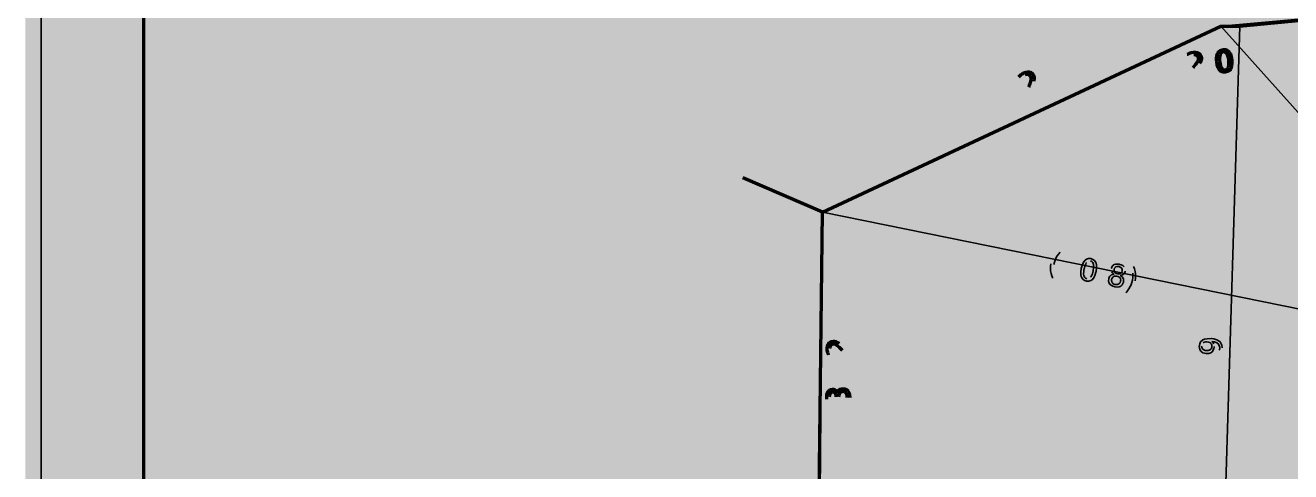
# Model space of a CAD drawing. Header units: inches. Extents: x 0 to 9.1, y 0 to 13.1.
# Drawn here: x -0.05 to 5.08, y 8.66 to 10.47 of the extents above; entities that cross this region are included whole.
import ezdxf

# ---------------------------------------------------------------- set-up
doc = ezdxf.new("R2010")
doc.units = ezdxf.units.IN
doc.header["$MEASUREMENT"] = 0
doc.layers.add('PDF_Geometry', color=7, linetype='Continuous')
doc.layers.add('PDF_Solid Fills', color=7, linetype='Continuous')

msp = doc.modelspace()

# ---------------------------------------------------------------- hatches: boundary and pattern name
at = {"layer": 'PDF_Solid Fills', "true_color": 0xffffff, "transparency": 33554559}
msp.add_hatch(color=7, dxfattribs=at).paths.add_polyline_path([(9.0917, 0.1596), (9.0917, 13.0851), (-0.0485, 13.0851), (-0.0485, 0.1596)])
at = {"layer": 'PDF_Solid Fills', "transparency": 33554559}
h = msp.add_hatch(color=5, dxfattribs=at)
h.paths.add_polyline_path([(4.6849, 10.2759), (4.7273, 10.2799), (4.7283, 10.2696), (4.6715, 10.2642), (4.6706, 10.2745)], flags=0)
h.paths.add_polyline_path([(4.6875, 10.2953, 0.007514), (4.6706, 10.2745)], flags=0)
h.paths.add_polyline_path([(4.6901, 10.3476, 0.072122), (4.6783, 10.3446)], flags=0)
h.paths.add_polyline_path([(4.6783, 10.3446, 0.045267), (4.6652, 10.3372)], flags=0)
h.paths.add_polyline_path([(4.6652, 10.3372), (4.6641, 10.3493)], flags=0)
h.paths.add_polyline_path([(4.7141, 10.3119, 0.002377), (4.7053, 10.3012)], flags=0)
h.paths.add_polyline_path([(4.6849, 10.2759, 0.003054), (4.7053, 10.3012)], flags=0)
h.paths.add_polyline_path([(4.7521, 10.2873), (4.7649, 10.2884), (4.7663, 10.2732), (4.7535, 10.2719)], flags=0)
h = msp.add_hatch(color=5, dxfattribs=at)
h.paths.add_polyline_path([(3.8403, 10.1856), (3.8327, 10.1293), (3.8606, 10.1422)], flags=0)
h.paths.add_polyline_path([(3.8329, 10.1938), (3.8467, 10.2002), (3.8715, 10.1473), (3.883, 10.1527), (3.8872, 10.1436), (3.8756, 10.1382), (3.8847, 10.119), (3.8738, 10.1139), (3.8649, 10.1331), (3.8279, 10.1159), (3.823, 10.1267)], flags=0)
h.paths.add_polyline_path([(3.9113, 10.2187), (3.9037, 10.1624), (3.9315, 10.1753)], flags=0)
h.paths.add_polyline_path([(3.9038, 10.2268), (3.9178, 10.2333), (3.9424, 10.1804), (3.954, 10.1858), (3.9583, 10.1767), (3.9467, 10.1713), (3.9557, 10.1521), (3.9447, 10.147), (3.9358, 10.1662), (3.899, 10.149), (3.894, 10.1598)], flags=0)
h.paths.add_polyline_path([(3.9789, 10.1799), (3.9904, 10.1853), (3.9971, 10.1714), (3.9854, 10.1661)], flags=0)
h.paths.add_polyline_path([(4.0258, 10.1962), (4.0645, 10.2142), (4.0688, 10.2048), (4.0172, 10.1808), (4.0128, 10.1902)], flags=0)
h.paths.add_polyline_path([(4.0128, 10.1902, 0.000702), (4.0217, 10.2155)], flags=0)
h.paths.add_polyline_path([(4.0066, 10.2655, 0.075969), (3.9964, 10.2585)], flags=0)
h.paths.add_polyline_path([(3.9964, 10.2585, 0.043269), (3.9867, 10.2473)], flags=0)
h.paths.add_polyline_path([(3.9867, 10.2473), (3.9815, 10.2584)], flags=0)
h.paths.add_polyline_path([(4.0368, 10.2268, 0.000703), (4.0412, 10.2401)], flags=0)
h.paths.add_polyline_path([(4.0258, 10.1962, 0.001448), (4.0368, 10.2268)], flags=0)
h = msp.add_hatch(color=1, dxfattribs=at)
h.paths.add_polyline_path([(3.1557, 9.8432), (3.1372, 9.7929), (3.1741, 9.7929)], flags=0)
h.paths.add_polyline_path([(3.148, 9.8566), (3.1634, 9.8566), (3.2018, 9.7557), (3.1877, 9.7557), (3.1784, 9.7817), (3.133, 9.7817), (3.1237, 9.7557), (3.1095, 9.7557)], flags=0)
h = msp.add_hatch(color=5, dxfattribs=at)
h.paths.add_polyline_path([(4.1226, 9.4969, 0.063643), (4.1211, 9.4692)], flags=0)
h.paths.add_polyline_path([(4.1211, 9.4692, 0.052393), (4.1274, 9.4398)], flags=0)
h.paths.add_polyline_path([(4.1274, 9.4398), (4.118, 9.4418)], flags=0)
h.paths.add_polyline_path([(4.1206, 9.5249, 0.066637), (4.1109, 9.4992)], flags=0)
h.paths.add_polyline_path([(4.1394, 9.5495, 0.055918), (4.1206, 9.5249)], flags=0)
h.paths.add_polyline_path([(4.1394, 9.5495), (4.1488, 9.5476)], flags=0)
h.paths.add_polyline_path([(4.1676, 9.5399), (4.2242, 9.5287), (4.2233, 9.5238), (4.1748, 9.447), (4.1623, 9.4496), (4.2079, 9.5216), (4.1655, 9.5301)], flags=0)
h.paths.add_polyline_path([(4.2714, 9.5112, 0.269369), (4.2557, 9.5049)], flags=0)
h.paths.add_polyline_path([(4.257, 9.4388, 0.26938), (4.2726, 9.4452)], flags=0)
h.paths.add_polyline_path([(4.3097, 9.4359), (4.3223, 9.4335), (4.3193, 9.4184), (4.3068, 9.4208)], flags=0)
h.paths.add_polyline_path([(4.3559, 9.4804, 0.160523), (4.3576, 9.4669)], flags=0)
h.paths.add_polyline_path([(4.4119, 9.4693, 0.209225), (4.4079, 9.4875)], flags=0)
h.paths.add_polyline_path([(4.437, 9.4904), (4.4464, 9.4884)], flags=0)
h.paths.add_polyline_path([(4.4438, 9.4055, 0.069158), (4.4533, 9.4312)], flags=0)
h.paths.add_polyline_path([(4.425, 9.3807, 0.057042), (4.4438, 9.4055)], flags=0)
h.paths.add_polyline_path([(4.425, 9.3807), (4.4154, 9.3825)], flags=0)
h.paths.add_polyline_path([(4.4433, 9.4612, 0.047722), (4.437, 9.4904)], flags=0)
h = msp.add_hatch(color=5, dxfattribs=at)
h.paths.add_polyline_path([(4.7232, 9.0968), (4.7701, 9.0646), (4.771, 9.0954)], flags=0)
h.paths.add_polyline_path([(4.7124, 9.0937), (4.7129, 9.1091), (4.7714, 9.1074), (4.7717, 9.1202), (4.7818, 9.1199), (4.7814, 9.1071), (4.8026, 9.1065), (4.8023, 9.0945), (4.781, 9.0951), (4.78, 9.0545), (4.7681, 9.0548)], flags=0)
h.paths.add_polyline_path([(4.8015, 9.1397), (4.7906, 9.14)], flags=0)
h.paths.add_polyline_path([(4.7906, 9.14, 0.034438), (4.7941, 9.1491)], flags=0)
h.paths.add_polyline_path([(4.7737, 9.164, 0.106922), (4.7712, 9.1759)], flags=0)
h.paths.add_polyline_path([(4.8046, 9.1493, 0.034678), (4.8057, 9.1585)], flags=0)
h.paths.add_polyline_path([(4.8015, 9.1397, 0.047951), (4.8046, 9.1493)], flags=0)
h.paths.add_polyline_path([(4.7284, 9.179, 0.200394), (4.7224, 9.1662)], flags=0)
h.paths.add_polyline_path([(4.7903, 9.218), (4.7907, 9.2308), (4.8061, 9.2303), (4.8057, 9.2176)], flags=0)
h.paths.add_polyline_path([(4.7287, 9.2924), (4.7757, 9.2604), (4.7766, 9.2911)], flags=0)
h.paths.add_polyline_path([(4.718, 9.2893), (4.7184, 9.3047), (4.7769, 9.3031), (4.7772, 9.3157), (4.7874, 9.3156), (4.7869, 9.3028), (4.8081, 9.3022), (4.8078, 9.2902), (4.7866, 9.2908), (4.7855, 9.2502), (4.7737, 9.2505)], flags=0)
msp.add_hatch(color=5, dxfattribs=at).paths.add_polyline_path([(4.0161, 9.1659), (4.0358, 9.1659), (4.0358, 9.2342), (4.0143, 9.2299), (4.0143, 9.241), (4.0358, 9.2453), (4.0478, 9.2453), (4.0478, 9.1659), (4.0678, 9.1659), (4.0678, 9.1556), (4.0161, 9.1556)])
h = msp.add_hatch(color=5, dxfattribs=at)
h.paths.add_polyline_path([(3.2937, 8.9464, 0.033239), (3.2949, 8.9581)], flags=0)
h.paths.add_polyline_path([(3.2903, 8.9341, 0.03584), (3.2937, 8.9464)], flags=0)
h.paths.add_polyline_path([(3.2903, 8.9341), (3.2786, 8.9343)], flags=0)
h.paths.add_polyline_path([(3.2786, 8.9343, 0.063265), (3.2831, 8.9452)], flags=0)
h.paths.add_polyline_path([(3.2831, 8.9452, 0.060894), (3.2848, 8.9578)], flags=0)
h.paths.add_polyline_path([(3.2501, 8.9604), (3.2501, 8.9501), (3.2403, 8.9501), (3.2403, 8.9611)], flags=0)
h.paths.add_polyline_path([(3.212, 8.9608, 0.036638), (3.2129, 8.9501)], flags=0)
h.paths.add_polyline_path([(3.2129, 8.9501, 0.028836), (3.2163, 8.9374)], flags=0)
h.paths.add_polyline_path([(3.2163, 8.9374), (3.2055, 8.9375)], flags=0)
h.paths.add_polyline_path([(3.2028, 8.9506, 0.023747), (3.2055, 8.9375)], flags=0)
h.paths.add_polyline_path([(3.2834, 9.0186), (3.2835, 9.0383), (3.2152, 9.0389), (3.2194, 9.0172), (3.2084, 9.0172), (3.2043, 9.0389), (3.2043, 9.0509), (3.2837, 9.0503), (3.2838, 9.0702), (3.2942, 9.0702), (3.2937, 9.0185)], flags=0)
h.paths.add_polyline_path([(3.2791, 9.0948), (3.2791, 9.1076), (3.2945, 9.1074), (3.2945, 9.0946)], flags=0)
h.paths.add_polyline_path([(3.2845, 9.1442), (3.2849, 9.1866), (3.2952, 9.1866), (3.2948, 9.1297), (3.2843, 9.1297)], flags=0)
h.paths.add_polyline_path([(3.2654, 9.1486, 0.003951), (3.2843, 9.1297)], flags=0)
h.paths.add_polyline_path([(3.2137, 9.1565, 0.067465), (3.2157, 9.1443)], flags=0)
h.paths.add_polyline_path([(3.2157, 9.1443, 0.053348), (3.2217, 9.1308)], flags=0)
h.paths.add_polyline_path([(3.2217, 9.1308), (3.2094, 9.1309)], flags=0)
h.paths.add_polyline_path([(3.2515, 9.177, 0.001603), (3.2615, 9.1671)], flags=0)
h.paths.add_polyline_path([(3.2615, 9.1671, 0.00001), (3.2845, 9.1442)], flags=0)

# ---------------------------------------------------------------- linework, layer by layer
at = {"layer": 'PDF_Geometry', "color": 250, "lineweight": 35, "true_color": 0x404040}
msp.add_lwpolyline([(9.1402, 0), (9.1402, 12.9255), (0.0154, 12.9255), (0.0154, 0.0154), (9.1402, 0.0154)], dxfattribs=at)
at = {"layer": 'PDF_Geometry', "lineweight": 70}
msp.add_lwpolyline([(0.4309, 12.51), (0.4309, 0.4309), (8.7247, 0.4309), (8.7247, 12.51)], close=True, dxfattribs=at)
at = {"layer": 'PDF_Geometry', "lineweight": 35}
msp.add_lwpolyline([(3.1852, 9.7095), (4.8009, 10.4635), (5.9857, 10.5712), (5.9857, 9.1402), (6.9398, 7.8476), (5.8011, 3.7392), (5.678, 2.7544), (3.1237, 2.3697)], close=True, dxfattribs=at)
at = {"layer": 'PDF_Geometry', "lineweight": 106}
msp.add_lwpolyline([(3.1852, 9.7095), (4.8009, 10.4635), (4.8778, 10.4635), (5.9857, 10.5712), (5.9857, 9.1402), (6.4474, 8.5247), (6.9398, 7.8476), (6.3243, 5.6164), (5.8011, 3.7392), (5.678, 2.7544), (3.1237, 2.3697), (3.1391, 5.4472), (3.1544, 5.9703), (3.1698, 8.4477)], close=True, dxfattribs=at)
at = {"layer": 'PDF_Geometry', "lineweight": 35}
for points in [[(3.1698, 8.4477), (4.8163, 8.4785), (4.8778, 10.4635)], [(3.1852, 9.7095), (5.9857, 9.1402), (4.8009, 10.4635)]]:
    msp.add_lwpolyline(points, dxfattribs=at)
at = {"layer": 'PDF_Geometry', "lineweight": 106}
msp.add_lwpolyline([(3.1852, 9.7095), (2.8621, 9.848)], dxfattribs=at)
for points in [[(4.7881, 10.3549), (4.7881, 10.3549), (4.7949, 10.3675), (4.81, 10.3689)], [(4.81, 10.3689), (4.81, 10.3689), (4.8251, 10.3703), (4.834, 10.3592)], [(4.6641, 10.3493), (4.6641, 10.3493), (4.6712, 10.3532), (4.6775, 10.3552)], [(4.6775, 10.3552), (4.6775, 10.3552), (4.6836, 10.3572), (4.6889, 10.3576)], [(4.6889, 10.3576), (4.6889, 10.3576), (4.7029, 10.359), (4.7117, 10.3529)], [(4.7035, 10.3442), (4.7035, 10.3442), (4.698, 10.3484), (4.6901, 10.3476)], [(4.7009, 10.3122), (4.7009, 10.3122), (4.7063, 10.3192), (4.7081, 10.3239)], [(4.7095, 10.333), (4.7095, 10.333), (4.7089, 10.3402), (4.7035, 10.3442)], [(4.7081, 10.3239), (4.7081, 10.3239), (4.71, 10.3287), (4.7095, 10.333)], [(4.7117, 10.3529), (4.7117, 10.3529), (4.7206, 10.3466), (4.7217, 10.3352)], [(4.7206, 10.3244), (4.7206, 10.3244), (4.7189, 10.3192), (4.7141, 10.3119)], [(4.7217, 10.3352), (4.7217, 10.3352), (4.7221, 10.3296), (4.7206, 10.3244)], [(4.7834, 10.3196), (4.7834, 10.3196), (4.7812, 10.3424), (4.7881, 10.3549)], [(4.7944, 10.2859), (4.7944, 10.2859), (4.7855, 10.2972), (4.7834, 10.3196)], [(4.7977, 10.3489), (4.7977, 10.3489), (4.7938, 10.3392), (4.7955, 10.3207)], [(4.7955, 10.3207), (4.7955, 10.3207), (4.7972, 10.3025), (4.8027, 10.2938)], [(4.8109, 10.3593), (4.8109, 10.3593), (4.8015, 10.3584), (4.7977, 10.3489)], [(4.8257, 10.3515), (4.8257, 10.3515), (4.8201, 10.3602), (4.8109, 10.3593)], [(4.8329, 10.3242), (4.8329, 10.3242), (4.8312, 10.3427), (4.8257, 10.3515)], [(4.8308, 10.2964), (4.8308, 10.2964), (4.8346, 10.3061), (4.8329, 10.3242)], [(4.834, 10.3592), (4.834, 10.3592), (4.8431, 10.3481), (4.8451, 10.3253)], [(4.8451, 10.3253), (4.8451, 10.3253), (4.8472, 10.3029), (4.8404, 10.2902)], [(3.9815, 10.2584), (3.9815, 10.2584), (3.9871, 10.2644), (3.9921, 10.2684)], [(3.9921, 10.2684), (3.9921, 10.2684), (3.9974, 10.2724), (4.0021, 10.2745)], [(4.0021, 10.2745), (4.0021, 10.2745), (4.0148, 10.2805), (4.0252, 10.2776)], [(4.0203, 10.2668), (4.0203, 10.2668), (4.0138, 10.2688), (4.0066, 10.2655)], [(4.0298, 10.2584), (4.0298, 10.2584), (4.0268, 10.2648), (4.0203, 10.2668)], [(4.0252, 10.2776), (4.0252, 10.2776), (4.0357, 10.2748), (4.0406, 10.2644)], [(4.0406, 10.2644), (4.0406, 10.2644), (4.0429, 10.2593), (4.0431, 10.2539)], [(4.6875, 10.2953), (4.6875, 10.2953), (4.6983, 10.3085), (4.7009, 10.3122)], [(4.8186, 10.2762), (4.8186, 10.2762), (4.8035, 10.2748), (4.7944, 10.2859)], [(4.8027, 10.2938), (4.8027, 10.2938), (4.8083, 10.285), (4.8177, 10.2858)], [(4.8177, 10.2858), (4.8177, 10.2858), (4.8271, 10.2867), (4.8308, 10.2964)], [(4.8404, 10.2902), (4.8404, 10.2902), (4.8337, 10.2776), (4.8186, 10.2762)], [(4.0217, 10.2155), (4.0217, 10.2155), (4.0275, 10.2315), (4.0288, 10.2358)], [(4.0288, 10.2358), (4.0288, 10.2358), (4.0314, 10.2442), (4.0315, 10.2493)], [(4.0315, 10.2493), (4.0315, 10.2493), (4.0317, 10.2544), (4.0298, 10.2584)], [(4.0431, 10.2539), (4.0431, 10.2539), (4.0432, 10.2484), (4.0412, 10.2401)], [(3.2108, 9.1786), (3.2108, 9.1786), (3.2178, 9.1868), (3.2294, 9.1866)], [(3.2294, 9.1866), (3.2294, 9.1866), (3.2349, 9.1866), (3.2398, 9.1845)], [(3.2035, 9.1563), (3.2035, 9.1563), (3.2037, 9.1703), (3.2108, 9.1786)], [(3.2049, 9.1448), (3.2049, 9.1448), (3.2035, 9.1511), (3.2035, 9.1563)], [(3.2094, 9.1309), (3.2094, 9.1309), (3.2063, 9.1383), (3.2049, 9.1448)], [(3.2183, 9.1696), (3.2183, 9.1696), (3.2137, 9.1645), (3.2137, 9.1565)], [(3.2301, 9.1745), (3.2301, 9.1745), (3.2229, 9.1745), (3.2183, 9.1696)], [(3.2391, 9.172), (3.2391, 9.172), (3.2345, 9.1743), (3.2301, 9.1745)], [(3.25, 9.1637), (3.25, 9.1637), (3.2435, 9.1697), (3.2391, 9.172)], [(3.2398, 9.1845), (3.2398, 9.1845), (3.2449, 9.1822), (3.2515, 9.177)], [(3.2654, 9.1486), (3.2654, 9.1486), (3.2534, 9.1608), (3.25, 9.1637)], [(3.2018, 8.9621), (3.2018, 8.9621), (3.202, 8.9758), (3.2083, 8.9838)], [(3.2083, 8.9838), (3.2083, 8.9838), (3.2146, 8.9918), (3.2255, 8.9917)], [(3.2255, 8.9917), (3.2255, 8.9917), (3.2329, 8.9917), (3.238, 8.9874)], [(3.238, 8.9874), (3.238, 8.9874), (3.2429, 8.9831), (3.2451, 8.9752)], [(3.2451, 8.9752), (3.2451, 8.9752), (3.2468, 8.9838), (3.2528, 8.9888)], [(3.2528, 8.9888), (3.2528, 8.9888), (3.2586, 8.9935), (3.2674, 8.9935)], [(3.2672, 8.9815), (3.2672, 8.9815), (3.2592, 8.9815), (3.2548, 8.976)], [(3.2803, 8.9754), (3.2803, 8.9754), (3.2758, 8.9814), (3.2672, 8.9815)], [(3.2674, 8.9935), (3.2674, 8.9935), (3.2808, 8.9934), (3.2878, 8.9841)], [(3.2878, 8.9841), (3.2878, 8.9841), (3.2951, 8.9749), (3.2949, 8.9581)], [(3.2028, 8.9506), (3.2028, 8.9506), (3.2018, 8.9566), (3.2018, 8.9621)], [(3.2158, 8.9748), (3.2158, 8.9748), (3.212, 8.97), (3.212, 8.9608)], [(3.2266, 8.9797), (3.2266, 8.9797), (3.2195, 8.9797), (3.2158, 8.9748)], [(3.2369, 8.9748), (3.2369, 8.9748), (3.2332, 8.9795), (3.2266, 8.9797)], [(3.2403, 8.9611), (3.2403, 8.9611), (3.2405, 8.97), (3.2369, 8.9748)], [(3.2548, 8.976), (3.2548, 8.976), (3.2503, 8.9703), (3.2501, 8.9604)], [(3.2848, 8.9578), (3.2848, 8.9578), (3.2849, 8.9694), (3.2803, 8.9754)]]:
    msp.add_open_spline(points, degree=3, dxfattribs=at)
at = {"layer": 'PDF_Geometry', "lineweight": 35}
for points in [[(4.1488, 9.5476), (4.1488, 9.5476), (4.138, 9.5355), (4.1317, 9.523)], [(4.11, 9.4718), (4.11, 9.4718), (4.1083, 9.4861), (4.1109, 9.4992)], [(4.1317, 9.523), (4.1317, 9.523), (4.1252, 9.5106), (4.1226, 9.4969)], [(4.2337, 9.481), (4.2337, 9.481), (4.2382, 9.5033), (4.2483, 9.5135)], [(4.2557, 9.5049), (4.2557, 9.5049), (4.2494, 9.4967), (4.2457, 9.4785)], [(4.2483, 9.5135), (4.2483, 9.5135), (4.2583, 9.5236), (4.2733, 9.5207)], [(4.2834, 9.4995), (4.2834, 9.4995), (4.2805, 9.5093), (4.2714, 9.5112)], [(4.2733, 9.5207), (4.2733, 9.5207), (4.288, 9.5176), (4.2936, 9.5046)], [(4.2825, 9.4713), (4.2825, 9.4713), (4.2862, 9.4895), (4.2834, 9.4995)], [(4.2936, 9.5046), (4.2936, 9.5046), (4.299, 9.4913), (4.2945, 9.4689)], [(4.3559, 9.4804), (4.3559, 9.4804), (4.3579, 9.491), (4.3667, 9.4958)], [(4.3667, 9.4958), (4.3667, 9.4958), (4.3753, 9.5004), (4.3885, 9.4978)], [(4.3885, 9.4978), (4.3885, 9.4978), (4.4016, 9.4952), (4.4079, 9.4875)], [(4.118, 9.4418), (4.118, 9.4418), (4.1117, 9.4575), (4.11, 9.4718)], [(4.2348, 9.4456), (4.2348, 9.4456), (4.2293, 9.4589), (4.2337, 9.481)], [(4.2551, 9.4295), (4.2551, 9.4295), (4.2402, 9.4324), (4.2348, 9.4456)], [(4.2457, 9.4785), (4.2457, 9.4785), (4.2422, 9.4607), (4.2449, 9.4507)], [(4.2449, 9.4507), (4.2449, 9.4507), (4.2477, 9.4407), (4.257, 9.4388)], [(4.2726, 9.4452), (4.2726, 9.4452), (4.279, 9.4533), (4.2825, 9.4713)], [(4.2945, 9.4689), (4.2945, 9.4689), (4.2902, 9.4467), (4.28, 9.4365)], [(4.3454, 9.4388), (4.3454, 9.4388), (4.3471, 9.4475), (4.353, 9.4522)], [(4.353, 9.4522), (4.353, 9.4522), (4.359, 9.457), (4.3679, 9.4575)], [(4.3647, 9.4481), (4.3647, 9.4481), (4.359, 9.4445), (4.3574, 9.4365)], [(4.3679, 9.4575), (4.3679, 9.4575), (4.3608, 9.4609), (4.3576, 9.4669)], [(4.379, 9.4499), (4.379, 9.4499), (4.3705, 9.4516), (4.3647, 9.4481)], [(4.3674, 9.4772), (4.3674, 9.4772), (4.366, 9.4704), (4.3696, 9.4656)], [(4.3737, 9.487), (4.3737, 9.487), (4.3688, 9.4841), (4.3674, 9.4772)], [(4.3696, 9.4656), (4.3696, 9.4656), (4.373, 9.4609), (4.3808, 9.4593)], [(4.3865, 9.4884), (4.3865, 9.4884), (4.3788, 9.4899), (4.3737, 9.487)], [(4.3913, 9.4427), (4.3913, 9.4427), (4.3874, 9.4482), (4.379, 9.4499)], [(4.3808, 9.4593), (4.3808, 9.4593), (4.3884, 9.4578), (4.3934, 9.4609)], [(4.3977, 9.4822), (4.3977, 9.4822), (4.3941, 9.4869), (4.3865, 9.4884)], [(4.4051, 9.4575), (4.4051, 9.4575), (4.3999, 9.453), (4.3921, 9.4527)], [(4.3921, 9.4527), (4.3921, 9.4527), (4.4001, 9.4488), (4.4037, 9.4421)], [(4.3934, 9.4609), (4.3934, 9.4609), (4.3987, 9.4639), (4.4001, 9.4707)], [(4.4001, 9.4707), (4.4001, 9.4707), (4.4013, 9.4775), (4.3977, 9.4822)], [(4.4119, 9.4693), (4.4119, 9.4693), (4.4105, 9.4618), (4.4051, 9.4575)], [(4.4418, 9.4335), (4.4418, 9.4335), (4.4445, 9.4472), (4.4433, 9.4612)], [(4.4464, 9.4884), (4.4464, 9.4884), (4.4525, 9.4727), (4.4542, 9.4585)], [(4.4542, 9.4585), (4.4542, 9.4585), (4.4559, 9.4444), (4.4533, 9.4312)], [(4.28, 9.4365), (4.28, 9.4365), (4.27, 9.4264), (4.2551, 9.4295)], [(4.3493, 9.4178), (4.3493, 9.4178), (4.3428, 9.4262), (4.3454, 9.4388)], [(4.3704, 9.4065), (4.3704, 9.4065), (4.3557, 9.4095), (4.3493, 9.4178)], [(4.3574, 9.4365), (4.3574, 9.4365), (4.3557, 9.4285), (4.3597, 9.423)], [(4.3597, 9.423), (4.3597, 9.423), (4.3637, 9.4176), (4.3722, 9.4159)], [(4.3941, 9.4088), (4.3941, 9.4088), (4.385, 9.4036), (4.3704, 9.4065)], [(4.3722, 9.4159), (4.3722, 9.4159), (4.3807, 9.4142), (4.3864, 9.4179)], [(4.3864, 9.4179), (4.3864, 9.4179), (4.3922, 9.4215), (4.3937, 9.4293)], [(4.3937, 9.4293), (4.3937, 9.4293), (4.3953, 9.4373), (4.3913, 9.4427)], [(4.4057, 9.4268), (4.4057, 9.4268), (4.4031, 9.4142), (4.3941, 9.4088)], [(4.4037, 9.4421), (4.4037, 9.4421), (4.4074, 9.4355), (4.4057, 9.4268)], [(4.4154, 9.3825), (4.4154, 9.3825), (4.4261, 9.3947), (4.4325, 9.4073)], [(4.4325, 9.4073), (4.4325, 9.4073), (4.4391, 9.4198), (4.4418, 9.4335)], [(4.7129, 9.1665), (4.7129, 9.1665), (4.7133, 9.182), (4.7255, 9.1899)], [(4.7255, 9.1899), (4.7255, 9.1899), (4.7375, 9.1977), (4.7604, 9.1971)], [(4.7604, 9.1971), (4.7604, 9.1971), (4.7815, 9.1965), (4.7938, 9.186)], [(4.7206, 9.1443), (4.7206, 9.1443), (4.7124, 9.1528), (4.7129, 9.1665)], [(4.7426, 9.1356), (4.7426, 9.1356), (4.7286, 9.136), (4.7206, 9.1443)], [(4.7224, 9.1662), (4.7224, 9.1662), (4.7223, 9.158), (4.7278, 9.1531)], [(4.7278, 9.1531), (4.7278, 9.1531), (4.7332, 9.148), (4.7429, 9.1479)], [(4.7438, 9.1834), (4.7438, 9.1834), (4.7343, 9.1837), (4.7284, 9.179)], [(4.765, 9.1428), (4.765, 9.1428), (4.7567, 9.1351), (4.7426, 9.1356)], [(4.7429, 9.1479), (4.7429, 9.1479), (4.7524, 9.1476), (4.7583, 9.1522)], [(4.759, 9.1782), (4.759, 9.1782), (4.7535, 9.1831), (4.7438, 9.1834)], [(4.7583, 9.1522), (4.7583, 9.1522), (4.7641, 9.1568), (4.7643, 9.1649)], [(4.7643, 9.1649), (4.7643, 9.1649), (4.7646, 9.1731), (4.759, 9.1782)], [(4.788, 9.177), (4.788, 9.177), (4.78, 9.1836), (4.7637, 9.185)], [(4.7637, 9.185), (4.7637, 9.185), (4.7686, 9.1813), (4.7712, 9.1759)], [(4.7737, 9.164), (4.7737, 9.164), (4.7732, 9.1505), (4.765, 9.1428)], [(4.7957, 9.1583), (4.7957, 9.1583), (4.796, 9.1703), (4.788, 9.177)], [(4.7938, 9.186), (4.7938, 9.186), (4.8061, 9.1756), (4.8057, 9.1585)], [(4.7941, 9.1491), (4.7941, 9.1491), (4.7955, 9.1537), (4.7957, 9.1583)]]:
    msp.add_open_spline(points, degree=3, dxfattribs=at)
at = {"layer": 'PDF_Solid Fills', "color": 7, "lineweight": 35, "true_color": 0xffffff, "transparency": 33554559}
msp.add_solid([(4.0778, 9.6232), (4.5305, 9.5332), (4.0478, 9.4722), (4.5005, 9.3824)], dxfattribs=at)

doc.saveas('drawing.dxf')
